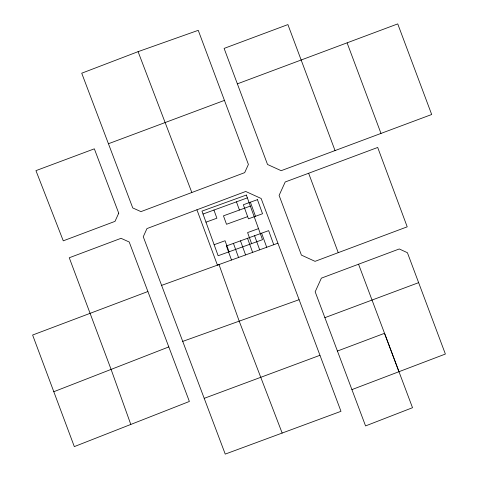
<?xml version="1.0" encoding="UTF-8"?>
<svg xmlns="http://www.w3.org/2000/svg" width="478" height="478" viewBox="0 0 478 478"><rect width="100%" height="100%" fill="white"/><g stroke="black" fill="none" stroke-linecap="round" stroke-linejoin="round"><path stroke-width="0.72" d="M130.805 424.44L111.087 369.398L69.262 257.762L121.036 238.319L129.215 242.005L189.378 401.46L74.323 446.607L32.618 335.036L147.881 291.532M53.799 391.721L168.794 346.926M138.082 51.66L81.726 73.206L132.747 207.936L140.956 211.623L244.682 172.648L248.399 164.438L198.245 30.329L138.082 51.66L191.833 192.509M351.933 389.606L445.382 354.043L407.417 252.713L399.273 248.966L321.371 278.148L315.169 291.813L365.562 425.922L412.514 407.704L384.527 333.309L337.432 351.043M237.363 83.853L397.744 23.9L431.688 114.505L281.166 170.682L267.531 164.48L224.116 48.409L287.905 24.587L335.036 150.576M224.463 100.38L108.452 143.735M196.924 209.794L146.949 228.58L143.269 236.759L225.24 454.1L340.981 411.313L261.143 198.484L245.722 191.469L196.924 209.794L217.418 265.135L277.879 243.23M203.031 214.036L247.365 197.862M308.639 173.257L285.211 181.975L279.098 195.4L301.415 255.109L315.05 261.341L407.208 226.829L377.698 147.457L308.639 173.257L338.239 252.653M324.879 317.667L418.656 282.647M204.208 398.341L319.919 355.315M161.6 285.39L219.008 264.567L239.203 321.162L282.163 433.068M205.976 222.168L216.893 218.213L213.911 209.979M250.347 206.09L223.459 215.835L226.518 224.284L247.646 216.63M214.138 244.7L225.054 240.745L229.058 251.792M258.508 228.627L247.592 232.583L251.595 243.631M299.037 299.712L182.727 341.388M398.969 371.687L358.554 264.22M347.136 42.954L380.996 133.44M273.757 244.73L268.654 230.641L226.399 245.949L231.501 260.032M250.388 202.206L255.491 216.289M261.609 233.192L266.712 247.281M254.571 235.744L259.674 249.827M236.449 201.818L239.43 210.045M247.526 238.295L252.629 252.378M240.482 240.846L245.584 254.929M233.443 243.398L238.546 257.481M118.729 213.182L115.013 221.362L63.269 240.834L35.946 170.64L94.339 148.825L118.729 213.182M246.343 195.042L201.973 211.115L218.141 255.748L262.512 239.675L246.343 195.042M257.433 199.655L243.344 204.757L248.446 218.84L262.53 213.738L257.433 199.655"/></g></svg>
